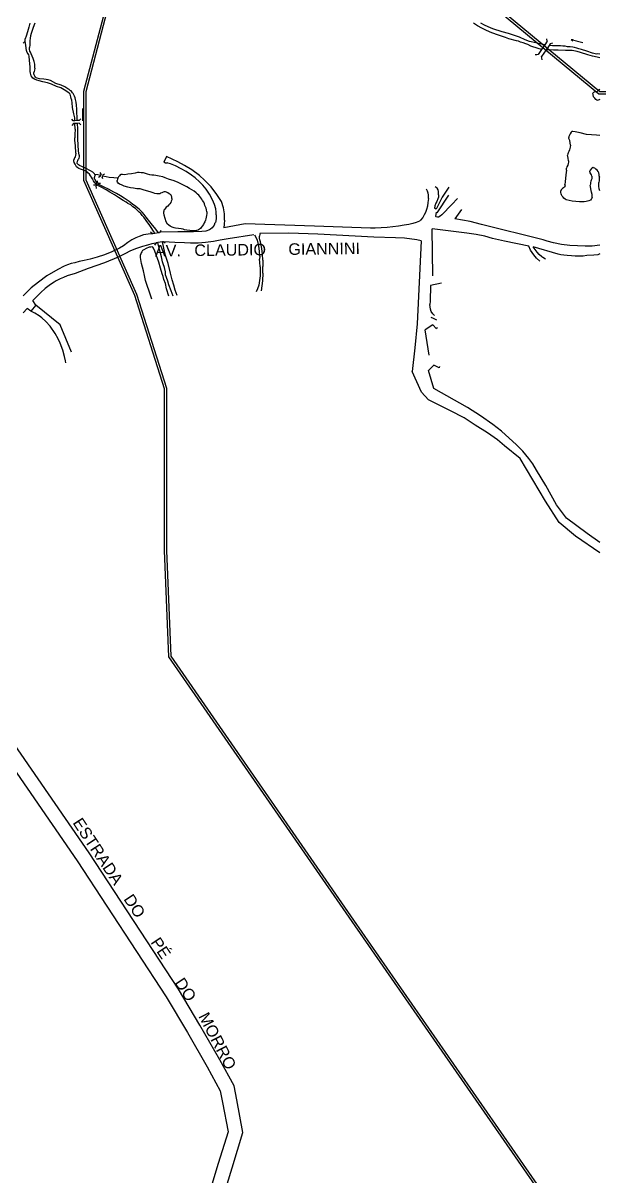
# Model space of a CAD drawing. Header units: millimetres. Extents: x 583 to 26013, y 350 to 21391.
# Drawn here: x 16591 to 17091, y 13884 to 14884 of the extents above; entities that cross this region are included whole.
import ezdxf
from ezdxf.enums import TextEntityAlignment as Align

# ---------------------------------------------------------------- set-up
doc = ezdxf.new("R2010")
doc.units = ezdxf.units.MM
for name, color, linetype in [('105-QUADRAS_ESTRADAS', 80, 'Continuous'), ('110-CERCA_DE_ARAME', 10, 'Continuous'), ('115-PONTES_E_VIADUTO', 210, 'Continuous'), ('145-', 130, 'Continuous'), ('RIOS', 140, 'Continuous')]:
    doc.layers.add(name, color=color, linetype=linetype)
doc.styles.add('EU', font='arial.ttf', dxfattribs={"height": 10})

msp = doc.modelspace()

# ---------------------------------------------------------------- linework, layer by layer
at = {"color": 0, "linetype": 'Continuous'}
msp.add_lwpolyline([(16760.42987, 13853.10307), (16772.28131, 13891.82075), (16781.67178, 13922.40212), (16776.30682, 13950.74535), (16774.01379, 13962.8595), (16761.76866, 13985.35115), (16744.41787, 14015.52483), (16725.75806, 14046.74002), (16648.44219, 14164.79517), (16583.80369, 14258.84403), (16551.71551, 14320.90241), (16543.41439, 14309.4775), (16573.04869, 14252.38838), (16638.04501, 14157.81889), (16715.14357, 14040.09556), (16733.61717, 14009.19186), (16750.84243, 13979.23649), (16762.07784, 13958.59948), (16764.00526, 13948.41685), (16768.79422, 13923.11661), (16760.31285, 13895.49585), (16748.56959, 13857.13159)], dxfattribs=at)
at = {"layer": '105-QUADRAS_ESTRADAS', "color": 0, "linetype": 'Continuous'}
for p, q in [((16715.41551, 14768.20241), (16713.21551, 14763.30241)), ((16714.51551, 14762.40241), (16713.21551, 14763.30241)), ((16714.71551, 14762.50241), (16714.51551, 14762.40241)), ((16715.11551, 14762.60241), (16714.71551, 14762.50241)), ((16715.71551, 14762.60241), (16715.11551, 14762.60241)), ((16725.21551, 14763.80241), (16715.41551, 14768.20241)), ((16716.61551, 14762.70241), (16715.71551, 14762.60241)), ((16716.71551, 14762.60241), (16716.61551, 14762.70241)), ((16718.91551, 14762.00241), (16716.71551, 14762.60241)), ((16723.31551, 14760.10241), (16718.91551, 14762.00241)), ((16728.21551, 14757.60241), (16723.31551, 14760.10241)), ((16731.11551, 14760.40241), (16725.21551, 14763.80241)), ((16737.41551, 14756.70241), (16731.11551, 14760.40241)), ((16732.51551, 14755.40241), (16728.21551, 14757.60241)), ((16737.21551, 14752.10241), (16732.51551, 14755.40241)), ((16740.41551, 14749.80241), (16737.21551, 14752.10241)), ((16744.21551, 14751.80241), (16737.41551, 14756.70241)), ((16748.51551, 14747.80241), (16744.21551, 14751.80241)), ((16744.11551, 14746.40241), (16740.41551, 14749.80241)), ((16747.01551, 14743.50241), (16744.11551, 14746.40241)), ((16749.91551, 14740.00241), (16747.01551, 14743.50241)), ((16754.31551, 14741.90241), (16748.51551, 14747.80241)), ((16752.81551, 14735.60241), (16749.91551, 14740.00241)), ((16759.21551, 14735.40241), (16754.31551, 14741.90241)), ((16950.01551, 14740.80241), (16948.31551, 14742.10241)), ((16950.81551, 14739.30241), (16950.01551, 14740.80241)), ((16960.11551, 14741.80241), (16954.51551, 14733.00241)), ((16755.41551, 14730.70241), (16752.81551, 14735.60241)), ((16757.21551, 14726.60241), (16755.41551, 14730.70241)), ((16763.11551, 14729.30241), (16759.21551, 14735.40241)), ((16950.71551, 14731.60241), (16949.81551, 14729.40241)), ((16951.21551, 14733.20241), (16950.71551, 14731.60241)), ((16951.21551, 14738.10241), (16950.81551, 14739.30241)), ((16951.21551, 14736.60241), (16951.21551, 14738.10241)), ((16951.31551, 14735.10241), (16951.21551, 14736.60241)), ((16951.31551, 14735.10241), (16951.21551, 14733.20241)), ((16954.51551, 14733.00241), (16952.31551, 14729.10241)), ((16967.61551, 14732.00241), (16962.71551, 14726.60241)), ((16758.11551, 14723.10241), (16757.21551, 14726.60241)), ((16758.61551, 14720.20241), (16758.11551, 14723.10241)), ((16758.61551, 14717.90241), (16758.61551, 14720.20241)), ((16764.91551, 14723.90241), (16763.11551, 14729.30241)), ((16765.61551, 14718.50241), (16764.91551, 14723.90241)), ((16948.11551, 14725.50241), (16947.81551, 14723.40241)), ((16949.11551, 14722.80241), (16947.81551, 14723.40241)), ((16948.91551, 14727.80241), (16948.11551, 14725.50241)), ((16949.31551, 14720.00241), (16948.81551, 14718.00241)), ((16949.81551, 14729.40241), (16948.91551, 14727.80241)), ((16952.31551, 14729.10241), (16949.11551, 14722.80241)), ((16962.71551, 14726.60241), (16954.11551, 14717.70241)), ((16757.31551, 14710.80241), (16756.71551, 14708.80241)), ((16758.51551, 14714.30241), (16758.01551, 14711.10241)), ((16758.61551, 14717.90241), (16758.51551, 14714.30241)), ((16765.81551, 14713.00241), (16765.41551, 14709.70241)), ((16765.81551, 14713.00241), (16765.61551, 14718.50241)), ((16948.81551, 14718.00241), (16948.71551, 14716.60241)), ((16949.31551, 14716.00241), (16948.71551, 14716.60241)), ((16950.31551, 14715.70241), (16949.31551, 14716.00241)), ((16951.21551, 14715.70241), (16950.31551, 14715.70241)), ((16952.61551, 14716.50241), (16951.21551, 14715.70241)), ((16954.11551, 14717.70241), (16952.61551, 14716.50241)), ((16695.41551, 14700.30241), (16691.91551, 14699.00241)), ((16699.71551, 14701.10241), (16695.41551, 14700.30241)), ((16703.71551, 14701.20241), (16699.71551, 14701.10241)), ((16725.41551, 14703.10241), (16710.01551, 14702.80241)), ((16738.81551, 14703.10241), (16725.41551, 14703.10241)), ((16746.01551, 14703.20241), (16738.81551, 14703.10241)), ((16749.51551, 14703.70241), (16746.01551, 14703.20241)), ((16752.81551, 14704.70241), (16749.51551, 14703.70241)), ((16753.61551, 14705.20241), (16752.81551, 14704.70241)), ((16755.01551, 14706.40241), (16753.61551, 14705.20241)), ((16756.71551, 14708.80241), (16755.01551, 14706.40241)), ((16765.41551, 14709.70241), (16765.21551, 14706.50241)), ((16794.21551, 14695.70241), (16792.11551, 14700.20241)), ((16796.31551, 14700.90241), (16796.01551, 14699.30241)), ((16796.41551, 14701.60241), (16796.31551, 14700.90241)), ((16796.81551, 14701.70241), (16796.41551, 14701.60241)), ((16678.21551, 14691.00241), (16674.71551, 14689.00241)), ((16682.01551, 14693.70241), (16678.21551, 14691.00241)), ((16685.31551, 14696.00241), (16682.01551, 14693.70241)), ((16688.81551, 14697.90241), (16685.31551, 14696.00241)), ((16691.91551, 14699.00241), (16688.81551, 14697.90241)), ((16795.41551, 14691.00241), (16794.21551, 14695.70241)), ((16796.21551, 14686.10241), (16795.41551, 14691.00241)), ((16796.01551, 14697.60241), (16796.01551, 14699.30241)), ((16796.31551, 14696.00241), (16796.01551, 14697.60241)), ((16796.91551, 14694.50241), (16796.31551, 14696.00241)), ((16798.21551, 14688.50241), (16796.91551, 14694.50241)), ((17031.11551, 14687.20241), (17029.61551, 14690.50241)), ((17036.81551, 14685.50241), (17033.31551, 14690.10241)), ((16655.31551, 14681.10241), (16649.21551, 14679.40241)), ((16661.81551, 14683.20241), (16655.31551, 14681.10241)), ((16668.11551, 14685.70241), (16661.81551, 14683.20241)), ((16674.71551, 14689.00241), (16668.11551, 14685.70241)), ((16796.41551, 14682.00241), (16796.21551, 14686.10241)), ((16796.41551, 14682.00241), (16796.21551, 14679.40241)), ((16798.81551, 14683.60241), (16798.21551, 14688.50241)), ((16799.11551, 14678.50241), (16798.81551, 14683.60241)), ((17033.81551, 14683.10241), (17031.11551, 14687.20241)), ((17036.31551, 14680.10241), (17033.81551, 14683.10241)), ((17039.11551, 14677.50241), (17036.31551, 14680.10241)), ((17038.41551, 14683.30241), (17036.81551, 14685.50241)), ((17040.81551, 14681.30241), (17038.41551, 14683.30241)), ((17041.61551, 14680.70241), (17040.81551, 14681.30241)), ((17044.01551, 14679.40241), (17041.61551, 14680.70241)), ((16621.21551, 14670.50241), (16611.81551, 14664.90241)), ((16626.91551, 14673.30241), (16621.21551, 14670.50241)), ((16629.61551, 14674.30241), (16626.91551, 14673.30241)), ((16632.71551, 14675.50241), (16629.61551, 14674.30241)), ((16636.01551, 14676.20241), (16632.71551, 14675.50241)), ((16639.71551, 14677.20241), (16636.01551, 14676.20241)), ((16644.21551, 14678.20241), (16639.71551, 14677.20241)), ((16649.21551, 14679.40241), (16644.21551, 14678.20241)), ((16796.41551, 14676.60241), (16796.21551, 14679.40241)), ((16796.81551, 14672.60241), (16796.41551, 14676.60241)), ((16796.81551, 14672.60241), (16796.81551, 14668.80241)), ((16799.11551, 14678.50241), (16799.01551, 14673.00241)), ((16799.11551, 14667.10241), (16799.01551, 14673.00241)), ((16611.81551, 14664.90241), (16604.41551, 14659.40241)), ((16796.11551, 14660.80241), (16795.51551, 14656.80241)), ((16796.61551, 14664.80241), (16796.11551, 14660.80241)), ((16796.81551, 14668.80241), (16796.61551, 14664.80241)), ((16798.61551, 14660.70241), (16797.41551, 14651.80241)), ((16799.11551, 14667.10241), (16798.61551, 14660.70241)), ((16593.61551, 14650.00241), (16591.21551, 14647.60241)), ((16598.31551, 14654.60241), (16593.61551, 14650.00241)), ((16604.41551, 14659.40241), (16598.31551, 14654.60241)), ((16794.21551, 14653.50241), (16793.21551, 14650.90241)), ((16795.51551, 14656.80241), (16794.21551, 14653.50241)), ((16953.91551, 14658.60241), (16944.31551, 14656.40241)), ((16591.21551, 14647.60241), (16591.21551, 14647.60241)), ((16601.41551, 14632.60241), (16597.91551, 14634.20241)), ((16605.01551, 14630.30241), (16601.41551, 14632.60241)), ((16607.31551, 14628.50241), (16605.01551, 14630.30241)), ((16610.91551, 14625.20241), (16607.31551, 14628.50241)), ((16614.51551, 14621.30241), (16610.91551, 14625.20241)), ((16619.11551, 14614.80241), (16614.51551, 14621.30241)), ((16946.31551, 14622.40241), (16939.71551, 14618.10241)), ((16946.81551, 14627.90241), (16945.01551, 14628.90241)), ((16949.41551, 14618.90241), (16946.31551, 14622.40241)), ((16948.71551, 14627.10241), (16946.81551, 14627.90241)), ((16949.81551, 14626.60241), (16948.71551, 14627.10241)), ((16950.01551, 14620.00241), (16949.41551, 14618.90241)), ((16621.51551, 14610.30241), (16619.11551, 14614.80241)), ((16623.41551, 14606.40241), (16621.51551, 14610.30241)), ((16625.71551, 14600.40241), (16623.41551, 14606.40241)), ((16627.01551, 14594.90241), (16625.71551, 14600.40241)), ((16627.91551, 14591.10241), (16627.01551, 14594.90241)), ((16628.11551, 14589.60241), (16627.91551, 14591.10241)), ((16952.11551, 14586.40241), (16951.91551, 14585.20241))]:
    msp.add_line(p, q, dxfattribs=at)
at = {"layer": '110-CERCA_DE_ARAME', "color": 0, "linetype": 'Continuous'}
for p, q in [((16941.71551, 14738.20241), (16940.71551, 14740.00241)), ((16942.31551, 14736.40241), (16941.71551, 14738.20241)), ((16942.61551, 14731.90241), (16942.11551, 14728.40241)), ((16942.51551, 14735.00241), (16942.31551, 14736.40241)), ((16942.61551, 14731.90241), (16942.51551, 14735.00241)), ((16959.91551, 14734.70241), (16949.81551, 14719.50241)), ((16940.91551, 14722.40241), (16939.91551, 14719.70241)), ((16941.71551, 14725.40241), (16940.91551, 14722.40241)), ((16942.11551, 14728.40241), (16941.71551, 14725.40241)), ((16971.31551, 14722.30241), (16965.41551, 14714.20241)), ((16783.71551, 14710.10241), (16765.21551, 14706.50241)), ((16843.71551, 14708.00241), (16783.71551, 14710.10241)), ((16928.91551, 14710.20241), (16925.41551, 14709.30241)), ((16931.91551, 14711.20241), (16928.91551, 14710.20241)), ((16934.91551, 14712.20241), (16931.91551, 14711.20241)), ((16935.71551, 14713.10241), (16934.91551, 14712.20241)), ((16937.61551, 14715.50241), (16935.71551, 14713.10241)), ((16938.91551, 14717.80241), (16937.61551, 14715.50241)), ((16939.91551, 14719.70241), (16938.91551, 14717.80241)), ((16978.61551, 14711.90241), (16965.41551, 14714.20241)), ((16988.61551, 14709.40241), (16978.61551, 14711.90241)), ((16791.21551, 14700.50241), (16769.01551, 14697.00241)), ((16821.51551, 14702.00241), (16796.41551, 14701.60241)), ((16846.61551, 14700.90241), (16821.51551, 14702.00241)), ((16892.31551, 14706.20241), (16843.71551, 14708.00241)), ((16895.11551, 14698.40241), (16846.61551, 14700.90241)), ((16896.41551, 14706.20241), (16892.31551, 14706.20241)), ((16906.71551, 14706.90241), (16896.41551, 14706.20241)), ((16916.51551, 14708.00241), (16906.71551, 14706.90241)), ((16921.51551, 14708.80241), (16916.51551, 14708.00241)), ((16925.41551, 14709.30241), (16921.51551, 14708.80241)), ((16946.31551, 14664.80241), (16945.71551, 14705.60241)), ((16964.21551, 14703.40241), (16945.71551, 14705.60241)), ((16975.91551, 14702.00241), (16964.21551, 14703.40241)), ((16983.91551, 14700.70241), (16975.91551, 14702.00241)), ((16991.31551, 14699.20241), (16983.91551, 14700.70241)), ((17042.01551, 14696.00241), (16988.61551, 14709.40241)), ((16694.81551, 14690.30241), (16688.61551, 14688.20241)), ((16698.91551, 14691.60241), (16694.81551, 14690.30241)), ((16702.71551, 14692.70241), (16698.91551, 14691.60241)), ((16706.11551, 14693.30241), (16702.71551, 14692.70241)), ((16722.61551, 14693.70241), (16712.91551, 14694.50241)), ((16731.21551, 14693.40241), (16722.61551, 14693.70241)), ((16736.41551, 14693.30241), (16731.21551, 14693.40241)), ((16742.81551, 14693.30241), (16736.41551, 14693.30241)), ((16749.21551, 14693.80241), (16742.81551, 14693.30241)), ((16756.21551, 14694.60241), (16749.21551, 14693.80241)), ((16762.11551, 14695.70241), (16756.21551, 14694.60241)), ((16769.01551, 14697.00241), (16762.11551, 14695.70241)), ((16913.91551, 14697.80241), (16895.11551, 14698.40241)), ((16921.71551, 14697.40241), (16913.91551, 14697.80241)), ((16932.51551, 14696.10241), (16921.71551, 14697.40241)), ((16936.21551, 14695.30241), (16932.51551, 14696.10241)), ((16936.21551, 14695.30241), (16932.61551, 14623.40241)), ((16998.11551, 14697.20241), (16991.31551, 14699.20241)), ((17008.31551, 14695.00241), (16998.11551, 14697.20241)), ((17029.61551, 14690.50241), (17008.31551, 14695.00241)), ((17055.01551, 14683.80241), (17033.31551, 14690.10241)), ((17045.31551, 14695.00241), (17042.01551, 14696.00241)), ((17050.81551, 14693.60241), (17045.31551, 14695.00241)), ((17057.81551, 14692.00241), (17050.81551, 14693.60241)), ((17065.11551, 14691.30241), (17057.81551, 14692.00241)), ((17071.61551, 14690.80241), (17065.11551, 14691.30241)), ((17078.31551, 14690.70241), (17071.61551, 14690.80241)), ((17084.41551, 14690.70241), (17078.31551, 14690.70241)), ((17091.11551, 14691.60241), (17084.41551, 14690.70241)), ((16673.61551, 14681.20241), (16661.61551, 14676.30241)), ((16679.91551, 14684.20241), (16673.61551, 14681.20241)), ((16683.71551, 14686.20241), (16679.91551, 14684.20241)), ((16688.61551, 14688.20241), (16683.71551, 14686.20241)), ((17057.41551, 14683.20241), (17055.01551, 14683.80241)), ((17060.01551, 14682.70241), (17057.41551, 14683.20241)), ((17062.71551, 14682.40241), (17060.01551, 14682.70241)), ((17066.61551, 14682.10241), (17062.71551, 14682.40241)), ((17069.81551, 14682.00241), (17066.61551, 14682.10241)), ((17073.11551, 14681.90241), (17069.81551, 14682.00241)), ((17076.51551, 14682.00241), (17073.11551, 14681.90241)), ((17079.91551, 14682.40241), (17076.51551, 14682.00241)), ((17086.01551, 14682.80241), (17079.91551, 14682.40241)), ((17089.31551, 14683.20241), (17086.01551, 14682.80241)), ((17091.01551, 14683.90241), (17089.31551, 14683.20241)), ((17091.11551, 14683.80241), (17091.01551, 14683.90241)), ((16647.61551, 14671.20241), (16636.21551, 14667.00241)), ((16661.61551, 14676.30241), (16647.61551, 14671.20241)), ((16619.91551, 14660.60241), (16618.21551, 14659.50241)), ((16623.31551, 14662.40241), (16619.91551, 14660.60241)), ((16626.21551, 14663.50241), (16623.31551, 14662.40241)), ((16629.51551, 14664.80241), (16626.21551, 14663.50241)), ((16636.21551, 14667.00241), (16629.51551, 14664.80241)), ((16606.41551, 14650.50241), (16599.61551, 14643.60241)), ((16610.21551, 14653.90241), (16606.41551, 14650.50241)), ((16614.81551, 14657.30241), (16610.21551, 14653.90241)), ((16618.21551, 14659.50241), (16614.81551, 14657.30241)), ((16944.31551, 14656.40241), (16944.11551, 14642.80241)), ((16602.21551, 14639.60241), (16599.61551, 14643.60241)), ((16944.11551, 14642.80241), (16943.81551, 14640.10241)), ((16943.91551, 14638.10241), (16943.81551, 14640.10241)), ((16594.61551, 14636.70241), (16591.21551, 14632.90241)), ((16591.21551, 14632.90241), (16591.21551, 14632.90241)), ((16597.91551, 14634.20241), (16594.61551, 14636.70241)), ((16602.21551, 14639.60241), (16597.91551, 14634.20241)), ((16623.31551, 14622.40241), (16602.21551, 14639.60241)), ((16944.31551, 14636.00241), (16943.91551, 14638.10241)), ((16944.81551, 14634.10241), (16944.31551, 14636.00241)), ((16946.21551, 14632.00241), (16944.81551, 14634.10241)), ((16947.71551, 14630.40241), (16946.21551, 14632.00241)), ((16633.01551, 14598.70241), (16623.31551, 14622.40241)), ((16932.61551, 14623.40241), (16930.61551, 14602.40241)), ((16943.21551, 14596.00241), (16939.71551, 14618.10241)), ((16930.61551, 14602.40241), (16928.41551, 14582.00241)), ((16936.41551, 14564.00241), (16928.41551, 14582.00241)), ((16947.21551, 14587.40241), (16942.51551, 14582.90241)), ((16947.31551, 14567.30241), (16942.51551, 14582.90241)), ((16951.91551, 14585.20241), (16947.21551, 14587.40241)), ((16942.71551, 14557.40241), (16936.41551, 14564.00241)), ((16976.41551, 14550.70241), (16947.31551, 14567.30241)), ((16961.61551, 14548.00241), (16942.71551, 14557.40241)), ((16987.61551, 14543.60241), (16976.41551, 14550.70241)), ((16973.51551, 14541.70241), (16961.61551, 14548.00241)), ((16983.11551, 14535.60241), (16973.51551, 14541.70241)), ((16998.31551, 14536.10241), (16987.61551, 14543.60241)), ((16993.61551, 14528.80241), (16983.11551, 14535.60241)), ((17005.81551, 14530.30241), (16998.31551, 14536.10241)), ((17018.81551, 14518.30241), (17005.81551, 14530.30241)), ((17002.31551, 14522.70241), (16993.61551, 14528.80241)), ((17008.41551, 14517.60241), (17002.31551, 14522.70241)), ((17021.91551, 14506.60241), (17008.41551, 14517.60241)), ((17024.41551, 14512.80241), (17018.81551, 14518.30241)), ((17029.41551, 14506.70241), (17024.41551, 14512.80241)), ((17044.01551, 14469.50241), (17021.91551, 14506.60241)), ((17032.91551, 14502.10241), (17029.41551, 14506.70241)), ((17036.21551, 14496.60241), (17032.91551, 14502.10241)), ((17044.21551, 14483.20241), (17036.21551, 14496.60241)), ((17053.51551, 14466.30241), (17044.21551, 14483.20241)), ((17055.71551, 14451.10241), (17044.01551, 14469.50241)), ((17062.21551, 14454.80241), (17053.51551, 14466.30241)), ((17069.91551, 14439.20241), (17055.71551, 14451.10241)), ((17080.11551, 14441.50241), (17062.21551, 14454.80241)), ((17091.11551, 14433.70241), (17080.11551, 14441.50241)), ((17091.11551, 14424.70241), (17069.91551, 14439.20241))]:
    msp.add_line(p, q, dxfattribs=at)
at = {"layer": '115-PONTES_E_VIADUTO', "color": 0, "linetype": 'Continuous'}
for p, q in [((17045.51551, 14868.20241), (17045.01551, 14870.40241)), ((17040.61551, 14861.10241), (17037.61551, 14856.70241)), ((17044.61551, 14860.90241), (17040.51551, 14854.90241)), ((17043.41551, 14865.20241), (17040.61551, 14861.10241)), ((17045.51551, 14868.20241), (17043.41551, 14865.20241)), ((17047.11551, 14864.50241), (17044.61551, 14860.90241)), ((17048.11551, 14866.10241), (17047.11551, 14864.50241)), ((17050.01551, 14866.50241), (17048.11551, 14866.10241)), ((17036.51551, 14856.50241), (17035.11551, 14856.30241)), ((17037.61551, 14856.70241), (17036.51551, 14856.50241)), ((17040.71551, 14853.90241), (17040.51551, 14854.90241)), ((17041.01551, 14852.20241), (17040.71551, 14853.90241)), ((16634.71551, 14799.20241), (16633.31551, 14800.70241)), ((16641.31551, 14800.90241), (16639.91551, 14799.40241)), ((16634.81551, 14796.90241), (16633.31551, 14795.20241)), ((16636.11551, 14799.30241), (16634.71551, 14799.20241)), ((16636.01551, 14797.00241), (16634.81551, 14796.90241)), ((16638.31551, 14797.00241), (16636.01551, 14797.00241)), ((16638.01551, 14799.40241), (16636.11551, 14799.30241)), ((16639.91551, 14799.40241), (16638.01551, 14799.40241)), ((16639.91551, 14797.20241), (16638.31551, 14797.00241)), ((16641.11551, 14795.80241), (16639.91551, 14797.20241)), ((16657.91551, 14750.90241), (16656.51551, 14750.20241)), ((16658.81551, 14753.10241), (16657.91551, 14754.50241)), ((16658.31551, 14751.90241), (16657.91551, 14750.90241)), ((16658.81551, 14753.10241), (16658.31551, 14751.90241)), ((16660.11551, 14751.30241), (16659.71551, 14750.50241)), ((16660.31551, 14748.90241), (16659.71551, 14750.50241)), ((16660.41551, 14752.50241), (16660.11551, 14751.30241)), ((16661.81551, 14753.00241), (16660.41551, 14752.50241)), ((16653.81551, 14743.50241), (16652.31551, 14743.50241)), ((16654.61551, 14744.40241), (16653.81551, 14743.50241)), ((16655.51551, 14745.30241), (16654.61551, 14744.40241)), ((16655.31551, 14743.40241), (16654.61551, 14742.80241)), ((16654.71551, 14740.60241), (16654.61551, 14742.80241)), ((16656.21551, 14744.40241), (16655.31551, 14743.40241)), ((16655.91551, 14745.60241), (16655.51551, 14745.30241)), ((16655.91551, 14745.60241), (16655.81551, 14747.30241)), ((16656.71551, 14744.80241), (16656.21551, 14744.40241)), ((16658.21551, 14744.90241), (16656.71551, 14744.80241)), ((16703.41551, 14701.30241), (16701.71551, 14702.60241)), ((16705.41551, 14701.70241), (16703.41551, 14701.30241)), ((16708.51551, 14702.20241), (16705.41551, 14701.70241)), ((16709.41551, 14702.30241), (16708.51551, 14702.20241)), ((16710.71551, 14704.20241), (16709.41551, 14702.30241)), ((16706.41551, 14693.50241), (16705.21551, 14691.40241)), ((16707.91551, 14693.70241), (16706.41551, 14693.50241)), ((16712.01551, 14694.40241), (16707.91551, 14693.70241)), ((16712.61551, 14694.50241), (16712.01551, 14694.40241)), ((16714.31551, 14693.10241), (16712.61551, 14694.50241))]:
    msp.add_line(p, q, dxfattribs=at)
at = {"layer": '145-', "color": 0, "linetype": 'Continuous'}
for p, q in [((16596.11551, 14880.30241), (16595.01551, 14876.30241)), ((16597.11551, 14883.90241), (16596.11551, 14880.30241)), ((16599.91551, 14880.20241), (16599.11551, 14877.50241)), ((16601.31551, 14883.90241), (16599.91551, 14880.20241)), ((16984.91551, 14881.70241), (16981.71551, 14883.90241)), ((16988.91551, 14879.50241), (16984.91551, 14881.70241)), ((16991.01551, 14882.10241), (16987.91551, 14883.90241)), ((16994.31551, 14880.70241), (16991.01551, 14882.10241)), ((16998.31551, 14878.90241), (16994.31551, 14880.70241)), ((16593.71551, 14872.60241), (16593.01551, 14870.20241)), ((16593.01551, 14868.30241), (16593.01551, 14870.20241)), ((16595.01551, 14876.30241), (16593.71551, 14872.60241)), ((16597.31551, 14871.00241), (16597.01551, 14868.60241)), ((16597.61551, 14872.90241), (16597.31551, 14871.00241)), ((16598.11551, 14874.80241), (16597.61551, 14872.90241)), ((16599.11551, 14877.50241), (16598.11551, 14874.80241)), ((16992.71551, 14877.60241), (16988.91551, 14879.50241)), ((16997.61551, 14875.60241), (16992.71551, 14877.60241)), ((17003.21551, 14873.60241), (16997.61551, 14875.60241)), ((17006.31551, 14876.40241), (16998.31551, 14878.90241)), ((17009.21551, 14871.50241), (17003.21551, 14873.60241)), ((17011.91551, 14874.90241), (17006.31551, 14876.40241)), ((17012.11551, 14870.20241), (17009.21551, 14871.50241)), ((17015.31551, 14873.80241), (17011.91551, 14874.90241)), ((17018.91551, 14868.50241), (17012.11551, 14870.20241)), ((17018.01551, 14872.90241), (17015.31551, 14873.80241)), ((17021.41551, 14871.60241), (17018.01551, 14872.90241)), ((17026.31551, 14869.50241), (17021.41551, 14871.60241)), ((16593.01551, 14868.30241), (16591.21551, 14866.40241)), ((16593.41551, 14864.50241), (16593.01551, 14868.30241)), ((16594.21551, 14860.30241), (16593.41551, 14864.50241)), ((16594.71551, 14858.50241), (16594.21551, 14860.30241)), ((16596.91551, 14865.00241), (16596.81551, 14862.70241)), ((16596.81551, 14861.30241), (16596.81551, 14862.70241)), ((16597.11551, 14859.70241), (16596.81551, 14861.30241)), ((16597.01551, 14868.60241), (16596.91551, 14865.00241)), ((17020.61551, 14868.20241), (17018.91551, 14868.50241)), ((17022.41551, 14867.50241), (17020.61551, 14868.20241)), ((17024.61551, 14866.80241), (17022.41551, 14867.50241)), ((17027.01551, 14866.00241), (17024.61551, 14866.80241)), ((17030.11551, 14868.00241), (17026.31551, 14869.50241)), ((17028.61551, 14865.40241), (17027.01551, 14866.00241)), ((17031.41551, 14864.00241), (17028.61551, 14865.40241)), ((17035.61551, 14866.80241), (17030.11551, 14868.00241)), ((17037.61551, 14861.90241), (17031.41551, 14864.00241)), ((17040.61551, 14865.70241), (17035.61551, 14866.80241)), ((17040.61551, 14861.10241), (17037.61551, 14861.90241)), ((17043.41551, 14865.20241), (17040.61551, 14865.70241)), ((17050.91551, 14860.50241), (17044.61551, 14860.90241)), ((17049.91551, 14864.10241), (17047.11551, 14864.50241)), ((17052.61551, 14864.20241), (17049.91551, 14864.10241)), ((17054.91551, 14860.40241), (17050.91551, 14860.50241)), ((17055.11551, 14864.20241), (17052.61551, 14864.20241)), ((17061.21551, 14860.20241), (17054.91551, 14860.40241)), ((17057.11551, 14864.10241), (17055.11551, 14864.20241)), ((17058.91551, 14864.00241), (17057.11551, 14864.10241)), ((17060.91551, 14864.00241), (17058.91551, 14864.00241)), ((17063.11551, 14863.40241), (17060.91551, 14864.00241)), ((17065.31551, 14860.20241), (17061.21551, 14860.20241)), ((17065.41551, 14863.40241), (17063.11551, 14863.40241)), ((17067.01551, 14860.10241), (17065.31551, 14860.20241)), ((17067.81551, 14863.10241), (17065.41551, 14863.40241)), ((17068.11551, 14869.50241), (17066.31551, 14869.40241)), ((17076.41551, 14866.70241), (17066.31551, 14869.40241)), ((17067.81551, 14868.30241), (17066.31551, 14869.40241)), ((17071.31551, 14859.20241), (17067.01551, 14860.10241)), ((17069.11551, 14862.70241), (17067.81551, 14863.10241)), ((17071.11551, 14862.30241), (17069.11551, 14862.70241)), ((17072.91551, 14861.70241), (17071.11551, 14862.30241)), ((17075.31551, 14861.00241), (17072.91551, 14861.70241)), ((17079.71551, 14859.50241), (17075.31551, 14861.00241)), ((16595.51551, 14857.40241), (16594.71551, 14858.50241)), ((16596.11551, 14856.50241), (16595.51551, 14857.40241)), ((16596.51551, 14855.30241), (16596.11551, 14856.50241)), ((16596.81551, 14851.40241), (16596.51551, 14855.30241)), ((16597.21551, 14846.00241), (16596.81551, 14851.40241)), ((16597.61551, 14858.60241), (16597.11551, 14859.70241)), ((16598.21551, 14857.20241), (16597.61551, 14858.60241)), ((16599.11551, 14855.40241), (16598.21551, 14857.20241)), ((16599.91551, 14853.20241), (16599.11551, 14855.40241)), ((16600.81551, 14850.70241), (16599.91551, 14853.20241)), ((16601.21551, 14848.40241), (16600.81551, 14850.70241)), ((17074.21551, 14858.50241), (17071.31551, 14859.20241)), ((17080.81551, 14856.50241), (17074.21551, 14858.50241)), ((17084.81551, 14858.00241), (17079.71551, 14859.50241)), ((17084.61551, 14855.40241), (17080.81551, 14856.50241)), ((17088.71551, 14854.30241), (17084.61551, 14855.40241)), ((17088.21551, 14857.10241), (17084.81551, 14858.00241)), ((17089.31551, 14857.20241), (17088.21551, 14857.10241)), ((17091.11551, 14853.90241), (17088.71551, 14854.30241)), ((17091.11551, 14856.90241), (17089.31551, 14857.20241)), ((16597.41551, 14842.00241), (16597.21551, 14846.00241)), ((16597.71551, 14840.40241), (16597.41551, 14842.00241)), ((16597.81551, 14839.30241), (16597.71551, 14840.40241)), ((16600.71551, 14842.00241), (16600.51551, 14841.10241)), ((16600.61551, 14839.90241), (16600.51551, 14841.10241)), ((16601.01551, 14843.20241), (16600.71551, 14842.00241)), ((16601.21551, 14844.80241), (16601.01551, 14843.20241)), ((16601.21551, 14844.80241), (16601.21551, 14848.40241)), ((16598.21551, 14838.30241), (16597.81551, 14839.30241)), ((16598.91551, 14837.00241), (16598.21551, 14838.30241)), ((16599.71551, 14836.20241), (16598.91551, 14837.00241)), ((16601.01551, 14835.40241), (16599.71551, 14836.20241)), ((16600.91551, 14839.00241), (16600.61551, 14839.90241)), ((16601.21551, 14838.00241), (16600.91551, 14839.00241)), ((16603.21551, 14834.40241), (16601.01551, 14835.40241)), ((16601.81551, 14837.10241), (16601.21551, 14838.00241)), ((16602.51551, 14836.50241), (16601.81551, 14837.10241)), ((16603.31551, 14836.20241), (16602.51551, 14836.50241)), ((16608.31551, 14832.90241), (16603.21551, 14834.40241)), ((16605.41551, 14835.70241), (16603.31551, 14836.20241)), ((16609.21551, 14835.30241), (16605.41551, 14835.70241)), ((16612.21551, 14832.30241), (16608.31551, 14832.90241)), ((16611.21551, 14835.00241), (16609.21551, 14835.30241)), ((16612.81551, 14834.70241), (16611.21551, 14835.00241)), ((16615.71551, 14830.90241), (16612.21551, 14832.30241)), ((16614.81551, 14834.10241), (16612.81551, 14834.70241)), ((16619.61551, 14831.60241), (16614.81551, 14834.10241)), ((16620.11551, 14829.10241), (16615.71551, 14830.90241)), ((16624.21551, 14830.00241), (16619.61551, 14831.60241)), ((16627.31551, 14828.60241), (16624.21551, 14830.00241)), ((16624.01551, 14827.80241), (16620.11551, 14829.10241)), ((16626.91551, 14826.10241), (16624.01551, 14827.80241)), ((16629.11551, 14824.60241), (16626.91551, 14826.10241)), ((16629.91551, 14827.10241), (16627.31551, 14828.60241)), ((16631.11551, 14823.30241), (16629.11551, 14824.60241)), ((16631.21551, 14826.30241), (16629.91551, 14827.10241)), ((16631.91551, 14822.20241), (16631.11551, 14823.30241)), ((16632.11551, 14825.60241), (16631.21551, 14826.30241)), ((16632.31551, 14821.10241), (16631.91551, 14822.20241)), ((16632.91551, 14825.10241), (16632.11551, 14825.60241)), ((16632.61551, 14819.90241), (16632.31551, 14821.10241)), ((16633.51551, 14824.30241), (16632.91551, 14825.10241)), ((16634.11551, 14823.50241), (16633.51551, 14824.30241)), ((16634.71551, 14822.80241), (16634.11551, 14823.50241)), ((16635.11551, 14821.90241), (16634.71551, 14822.80241)), ((16635.71551, 14820.70241), (16635.11551, 14821.90241)), ((16636.21551, 14819.20241), (16635.71551, 14820.70241)), ((17085.71551, 14823.80241), (17085.11551, 14823.20241)), ((17085.21551, 14822.00241), (17085.11551, 14823.20241)), ((17085.71551, 14820.10241), (17085.21551, 14822.00241)), ((17086.21551, 14824.20241), (17085.71551, 14823.80241)), ((17086.61551, 14818.80241), (17085.71551, 14820.10241)), ((17086.81551, 14824.40241), (17086.21551, 14824.20241)), ((17087.61551, 14824.30241), (17086.81551, 14824.40241)), ((17088.51551, 14824.50241), (17087.61551, 14824.30241)), ((17089.71551, 14825.40241), (17088.51551, 14824.50241)), ((17091.11551, 14826.50241), (17089.71551, 14825.40241)), ((16632.91551, 14818.60241), (16632.61551, 14819.90241)), ((16633.31551, 14817.00241), (16632.91551, 14818.60241)), ((16633.61551, 14814.80241), (16633.31551, 14817.00241)), ((16634.11551, 14810.80241), (16633.61551, 14814.80241)), ((16635.11551, 14805.40241), (16634.11551, 14810.80241)), ((16636.71551, 14817.70241), (16636.21551, 14819.20241)), ((16637.11551, 14815.50241), (16636.71551, 14817.70241)), ((16637.51551, 14812.90241), (16637.11551, 14815.50241)), ((16637.71551, 14809.30241), (16637.51551, 14812.90241)), ((17087.51551, 14817.60241), (17086.61551, 14818.80241)), ((17088.61551, 14817.00241), (17087.51551, 14817.60241)), ((17089.11551, 14816.80241), (17088.61551, 14817.00241)), ((17091.11551, 14817.80241), (17089.11551, 14816.80241)), ((16636.01551, 14801.80241), (16635.11551, 14805.40241)), ((16636.11551, 14799.30241), (16636.01551, 14801.80241)), ((16638.01551, 14799.40241), (16637.71551, 14809.30241)), ((16643.01551, 14809.80241), (16642.61551, 14808.30241)), ((16643.01551, 14799.30241), (16643.01551, 14809.80241)), ((16643.71551, 14808.40241), (16643.01551, 14809.80241)), ((16636.21551, 14792.00241), (16636.01551, 14797.00241)), ((16636.21551, 14792.00241), (16636.11551, 14787.30241)), ((16638.61551, 14792.40241), (16638.31551, 14797.00241)), ((16638.61551, 14783.60241), (16638.61551, 14792.40241)), ((17067.71551, 14790.00241), (17066.81551, 14789.90241)), ((17069.61551, 14789.60241), (17067.71551, 14790.00241)), ((16636.11551, 14787.30241), (16636.01551, 14784.60241)), ((16636.11551, 14782.30241), (16636.01551, 14784.60241)), ((16636.61551, 14777.90241), (16636.11551, 14782.30241)), ((16639.21551, 14772.90241), (16638.61551, 14783.60241)), ((17064.31551, 14785.70241), (17064.11551, 14784.70241)), ((17064.31551, 14783.80241), (17064.11551, 14784.70241)), ((17064.71551, 14786.70241), (17064.31551, 14785.70241)), ((17065.01551, 14782.20241), (17064.31551, 14783.80241)), ((17065.41551, 14788.00241), (17064.71551, 14786.70241)), ((17065.31551, 14780.20241), (17065.01551, 14782.20241)), ((17065.51551, 14778.20241), (17065.31551, 14780.20241)), ((17066.31551, 14789.40241), (17065.41551, 14788.00241)), ((17066.81551, 14789.90241), (17066.31551, 14789.40241)), ((17073.91551, 14788.70241), (17069.61551, 14789.60241)), ((17079.41551, 14787.50241), (17073.91551, 14788.70241)), ((17088.31551, 14786.70241), (17079.41551, 14787.50241)), ((17091.11551, 14786.60241), (17088.31551, 14786.70241)), ((16636.81551, 14771.20241), (16636.61551, 14777.90241)), ((16636.81551, 14771.20241), (16636.71551, 14769.30241)), ((16639.51551, 14771.40241), (16639.21551, 14772.90241)), ((16639.81551, 14769.50241), (16639.51551, 14771.40241)), ((17063.21551, 14770.50241), (17063.11551, 14769.40241)), ((17063.61551, 14771.50241), (17063.21551, 14770.50241)), ((17064.11551, 14772.70241), (17063.61551, 14771.50241)), ((17064.71551, 14774.10241), (17064.11551, 14772.70241)), ((17065.41551, 14776.40241), (17064.71551, 14774.10241)), ((17065.51551, 14778.20241), (17065.41551, 14776.40241)), ((16635.41551, 14766.30241), (16635.21551, 14765.40241)), ((16635.21551, 14764.60241), (16635.21551, 14765.40241)), ((16635.41551, 14763.20241), (16635.21551, 14764.60241)), ((16635.81551, 14767.20241), (16635.41551, 14766.30241)), ((16636.21551, 14761.60241), (16635.41551, 14763.20241)), ((16636.41551, 14768.00241), (16635.81551, 14767.20241)), ((16636.81551, 14760.40241), (16636.21551, 14761.60241)), ((16636.71551, 14769.30241), (16636.41551, 14768.00241)), ((16637.61551, 14759.40241), (16636.81551, 14760.40241)), ((16637.91551, 14763.60241), (16637.81551, 14763.10241)), ((16637.91551, 14762.70241), (16637.81551, 14763.10241)), ((16638.01551, 14764.10241), (16637.91551, 14763.60241)), ((16638.11551, 14762.20241), (16637.91551, 14762.70241)), ((16638.21551, 14764.70241), (16638.01551, 14764.10241)), ((16638.51551, 14761.80241), (16638.11551, 14762.20241)), ((16638.61551, 14765.30241), (16638.21551, 14764.70241)), ((16639.11551, 14761.20241), (16638.51551, 14761.80241)), ((16639.21551, 14766.10241), (16638.61551, 14765.30241)), ((16640.21551, 14760.40241), (16639.11551, 14761.20241)), ((16639.51551, 14767.00241), (16639.21551, 14766.10241)), ((16639.71551, 14768.10241), (16639.51551, 14767.00241)), ((16639.81551, 14769.50241), (16639.71551, 14768.10241)), ((16645.41551, 14758.20241), (16640.21551, 14760.40241)), ((17063.21551, 14760.90241), (17062.61551, 14759.40241)), ((17063.21551, 14768.40241), (17063.11551, 14769.40241)), ((17063.51551, 14767.00241), (17063.21551, 14768.40241)), ((17063.71551, 14762.30241), (17063.21551, 14760.90241)), ((17064.01551, 14764.70241), (17063.51551, 14767.00241)), ((17063.91551, 14763.50241), (17063.71551, 14762.30241)), ((17064.01551, 14764.70241), (17063.91551, 14763.50241)), ((16638.61551, 14758.60241), (16637.61551, 14759.40241)), ((16639.51551, 14757.80241), (16638.61551, 14758.60241)), ((16641.01551, 14757.30241), (16639.51551, 14757.80241)), ((16642.81551, 14756.70241), (16641.01551, 14757.30241)), ((16644.91551, 14755.80241), (16642.81551, 14756.70241)), ((16646.41551, 14755.20241), (16644.91551, 14755.80241)), ((16649.61551, 14755.90241), (16645.41551, 14758.20241)), ((16647.41551, 14754.20241), (16646.41551, 14755.20241)), ((16648.61551, 14753.00241), (16647.41551, 14754.20241)), ((16649.61551, 14751.60241), (16648.61551, 14753.00241)), ((16651.71551, 14754.80241), (16649.61551, 14755.90241)), ((16650.51551, 14750.30241), (16649.61551, 14751.60241)), ((16651.31551, 14749.00241), (16650.51551, 14750.30241)), ((16652.51551, 14754.00241), (16651.71551, 14754.80241)), ((16653.01551, 14753.40241), (16652.51551, 14754.00241)), ((16653.31551, 14752.80241), (16653.01551, 14753.40241)), ((16653.11551, 14751.10241), (16653.01551, 14750.50241)), ((16653.11551, 14749.80241), (16653.01551, 14750.50241)), ((16653.41551, 14751.70241), (16653.11551, 14751.10241)), ((16653.61551, 14752.10241), (16653.31551, 14752.80241)), ((16656.01551, 14752.50241), (16653.31551, 14752.80241)), ((16653.61551, 14752.10241), (16653.41551, 14751.70241)), ((16658.31551, 14751.90241), (16656.01551, 14752.50241)), ((16663.21551, 14750.70241), (16660.11551, 14751.30241)), ((16665.71551, 14750.20241), (16663.21551, 14750.70241)), ((16669.91551, 14749.70241), (16665.71551, 14750.20241)), ((16673.91551, 14750.70241), (16673.41551, 14749.50241)), ((16674.61551, 14751.70241), (16673.91551, 14750.70241)), ((16675.21551, 14752.30241), (16674.61551, 14751.70241)), ((16675.91551, 14752.60241), (16675.21551, 14752.30241)), ((16677.21551, 14752.60241), (16675.91551, 14752.60241)), ((16679.31551, 14752.50241), (16677.21551, 14752.60241)), ((16682.01551, 14752.90241), (16679.31551, 14752.50241)), ((16685.11551, 14753.30241), (16682.01551, 14752.90241)), ((16688.21551, 14754.00241), (16685.11551, 14753.30241)), ((16690.41551, 14754.40241), (16688.21551, 14754.00241)), ((16691.81551, 14754.40241), (16690.41551, 14754.40241)), ((16693.61551, 14754.30241), (16691.81551, 14754.40241)), ((16695.61551, 14754.10241), (16693.61551, 14754.30241)), ((16697.31551, 14753.60241), (16695.61551, 14754.10241)), ((16699.11551, 14753.00241), (16697.31551, 14753.60241)), ((16701.11551, 14752.50241), (16699.11551, 14753.00241)), ((16702.71551, 14752.20241), (16701.11551, 14752.50241)), ((16704.51551, 14752.20241), (16702.71551, 14752.20241)), ((16706.31551, 14751.90241), (16704.51551, 14752.20241)), ((16709.21551, 14751.40241), (16706.31551, 14751.90241)), ((16712.21551, 14750.60241), (16709.21551, 14751.40241)), ((16714.21551, 14749.80241), (16712.21551, 14750.60241)), ((17061.61551, 14752.30241), (17061.01551, 14746.40241)), ((17062.31551, 14756.60241), (17061.61551, 14752.30241)), ((17062.61551, 14759.40241), (17062.31551, 14758.20241)), ((17062.31551, 14756.60241), (17062.31551, 14758.20241)), ((17082.41551, 14755.90241), (17082.31551, 14755.50241)), ((17082.41551, 14754.90241), (17082.31551, 14755.50241)), ((17082.81551, 14756.50241), (17082.41551, 14755.90241)), ((17082.61551, 14754.20241), (17082.41551, 14754.90241)), ((17083.31551, 14753.40241), (17082.61551, 14754.20241)), ((17084.11551, 14758.20241), (17082.81551, 14756.50241)), ((17083.91551, 14752.40241), (17083.31551, 14753.40241)), ((17084.11551, 14751.20241), (17083.91551, 14752.40241)), ((17084.11551, 14750.10241), (17084.01551, 14749.00241)), ((17084.51551, 14758.60241), (17084.11551, 14758.20241)), ((17084.11551, 14751.20241), (17084.11551, 14750.10241)), ((17084.91551, 14758.70241), (17084.51551, 14758.60241)), ((17085.21551, 14758.70241), (17084.91551, 14758.70241)), ((17085.61551, 14758.60241), (17085.21551, 14758.70241)), ((17086.71551, 14758.20241), (17085.61551, 14758.60241)), ((17087.71551, 14757.40241), (17086.71551, 14758.20241)), ((17088.81551, 14756.50241), (17087.71551, 14757.40241)), ((17089.71551, 14755.30241), (17088.81551, 14756.50241)), ((17090.31551, 14754.20241), (17089.71551, 14755.30241)), ((17090.51551, 14752.70241), (17090.31551, 14754.20241)), ((17090.61551, 14751.60241), (17090.51551, 14752.70241)), ((17090.71551, 14750.70241), (17090.61551, 14751.60241)), ((17090.71551, 14750.70241), (17090.61551, 14749.90241)), ((16652.31551, 14747.20241), (16651.31551, 14749.00241)), ((16653.41551, 14745.60241), (16652.31551, 14747.20241)), ((16653.21551, 14749.10241), (16653.11551, 14749.80241)), ((16653.61551, 14748.30241), (16653.21551, 14749.10241)), ((16654.61551, 14744.40241), (16653.41551, 14745.60241)), ((16654.21551, 14746.90241), (16653.61551, 14748.30241)), ((16655.51551, 14745.30241), (16654.21551, 14746.90241)), ((16658.91551, 14741.60241), (16655.31551, 14743.40241)), ((16661.31551, 14741.60241), (16656.21551, 14744.40241)), ((16663.31551, 14739.30241), (16658.91551, 14741.60241)), ((16665.21551, 14739.90241), (16661.31551, 14741.60241)), ((16673.41551, 14749.50241), (16669.91551, 14749.70241)), ((16673.01551, 14748.60241), (16672.71551, 14747.50241)), ((16672.81551, 14746.80241), (16672.71551, 14747.50241)), ((16673.11551, 14746.10241), (16672.81551, 14746.80241)), ((16673.41551, 14749.50241), (16673.01551, 14748.60241)), ((16673.71551, 14745.30241), (16673.11551, 14746.10241)), ((16674.81551, 14744.40241), (16673.71551, 14745.30241)), ((16676.61551, 14743.70241), (16674.81551, 14744.40241)), ((16678.71551, 14742.60241), (16676.61551, 14743.70241)), ((16681.91551, 14741.80241), (16678.71551, 14742.60241)), ((16684.21551, 14741.30241), (16681.91551, 14741.80241)), ((16687.01551, 14740.90241), (16684.21551, 14741.30241)), ((16689.81551, 14740.40241), (16687.01551, 14740.90241)), ((16692.61551, 14740.20241), (16689.81551, 14740.40241)), ((16695.21551, 14739.30241), (16692.61551, 14740.20241)), ((16717.11551, 14748.60241), (16714.21551, 14749.80241)), ((16722.01551, 14747.10241), (16717.11551, 14748.60241)), ((16725.61551, 14745.70241), (16722.01551, 14747.10241)), ((16730.11551, 14743.60241), (16725.61551, 14745.70241)), ((16733.11551, 14742.10241), (16730.11551, 14743.60241)), ((16735.51551, 14740.70241), (16733.11551, 14742.10241)), ((16737.51551, 14739.50241), (16735.51551, 14740.70241)), ((17058.11551, 14740.00241), (17057.61551, 14739.30241)), ((17058.71551, 14740.70241), (17058.11551, 14740.00241)), ((17059.51551, 14741.20241), (17058.71551, 14740.70241)), ((17060.21551, 14741.60241), (17059.51551, 14741.20241)), ((17060.61551, 14742.10241), (17060.21551, 14741.60241)), ((17060.81551, 14742.50241), (17060.61551, 14742.10241)), ((17061.01551, 14746.40241), (17060.81551, 14744.10241)), ((17060.91551, 14743.10241), (17060.81551, 14744.10241)), ((17060.91551, 14743.10241), (17060.81551, 14742.50241)), ((17082.91551, 14744.50241), (17082.81551, 14743.60241)), ((17082.91551, 14742.40241), (17082.81551, 14743.60241)), ((17083.11551, 14745.70241), (17082.91551, 14744.50241)), ((17083.31551, 14740.40241), (17082.91551, 14742.40241)), ((17083.41551, 14746.90241), (17083.11551, 14745.70241)), ((17083.91551, 14737.40241), (17083.31551, 14740.40241)), ((17083.71551, 14747.90241), (17083.41551, 14746.90241)), ((17084.01551, 14749.00241), (17083.71551, 14747.90241)), ((17090.41551, 14747.40241), (17090.31551, 14745.90241)), ((17090.31551, 14742.50241), (17090.31551, 14745.90241)), ((17090.51551, 14740.20241), (17090.31551, 14742.50241)), ((17090.51551, 14748.70241), (17090.41551, 14747.40241)), ((17090.61551, 14749.90241), (17090.51551, 14748.70241)), ((17091.11551, 14738.60241), (17090.51551, 14740.20241)), ((16666.31551, 14737.50241), (16663.31551, 14739.30241)), ((16669.71551, 14737.40241), (16665.21551, 14739.90241)), ((16670.51551, 14735.10241), (16666.31551, 14737.50241)), ((16672.11551, 14736.30241), (16669.71551, 14737.40241)), ((16673.91551, 14732.70241), (16670.51551, 14735.10241)), ((16675.71551, 14734.30241), (16672.11551, 14736.30241)), ((16677.91551, 14730.10241), (16673.91551, 14732.70241)), ((16678.91551, 14732.30241), (16675.71551, 14734.30241)), ((16680.41551, 14728.80241), (16677.91551, 14730.10241)), ((16683.01551, 14729.30241), (16678.91551, 14732.30241)), ((16698.01551, 14738.50241), (16695.21551, 14739.30241)), ((16701.21551, 14737.70241), (16698.01551, 14738.50241)), ((16703.81551, 14736.70241), (16701.21551, 14737.70241)), ((16705.41551, 14736.30241), (16703.81551, 14736.70241)), ((16707.01551, 14736.00241), (16705.41551, 14736.30241)), ((16708.41551, 14735.90241), (16707.01551, 14736.00241)), ((16709.71551, 14736.10241), (16708.41551, 14735.90241)), ((16710.41551, 14736.50241), (16709.71551, 14736.10241)), ((16711.51551, 14736.90241), (16710.41551, 14736.50241)), ((16712.61551, 14737.50241), (16711.51551, 14736.90241)), ((16713.41551, 14737.70241), (16712.61551, 14737.50241)), ((16714.71551, 14737.60241), (16713.41551, 14737.70241)), ((16715.61551, 14737.30241), (16714.71551, 14737.60241)), ((16716.61551, 14736.70241), (16715.61551, 14737.30241)), ((16717.81551, 14736.00241), (16716.61551, 14736.70241)), ((16718.81551, 14735.50241), (16717.81551, 14736.00241)), ((16719.41551, 14734.70241), (16718.81551, 14735.50241)), ((16719.81551, 14734.00241), (16719.41551, 14734.70241)), ((16720.01551, 14730.70241), (16719.61551, 14729.50241)), ((16720.11551, 14733.30241), (16719.81551, 14734.00241)), ((16720.11551, 14731.80241), (16720.01551, 14730.70241)), ((16720.11551, 14731.80241), (16720.11551, 14733.30241)), ((16739.51551, 14738.20241), (16737.51551, 14739.50241)), ((16741.11551, 14736.80241), (16739.51551, 14738.20241)), ((16742.31551, 14735.80241), (16741.11551, 14736.80241)), ((16743.41551, 14734.70241), (16742.31551, 14735.80241)), ((16744.41551, 14733.60241), (16743.41551, 14734.70241)), ((16745.21551, 14732.50241), (16744.41551, 14733.60241)), ((16746.11551, 14731.20241), (16745.21551, 14732.50241)), ((16746.81551, 14730.10241), (16746.11551, 14731.20241)), ((16747.71551, 14728.70241), (16746.81551, 14730.10241)), ((17057.61551, 14739.30241), (17057.21551, 14738.60241)), ((17057.21551, 14737.90241), (17057.21551, 14738.60241)), ((17057.31551, 14737.10241), (17057.21551, 14737.90241)), ((17057.51551, 14736.10241), (17057.31551, 14737.10241)), ((17057.71551, 14735.20241), (17057.51551, 14736.10241)), ((17058.41551, 14734.00241), (17057.71551, 14735.20241)), ((17059.21551, 14733.00241), (17058.41551, 14734.00241)), ((17060.01551, 14732.10241), (17059.21551, 14733.00241)), ((17061.01551, 14731.40241), (17060.01551, 14732.10241)), ((17062.01551, 14730.90241), (17061.01551, 14731.40241)), ((17067.01551, 14729.50241), (17062.01551, 14730.90241)), ((17081.41551, 14730.00241), (17079.31551, 14729.30241)), ((17082.91551, 14730.60241), (17081.41551, 14730.00241)), ((17083.71551, 14731.20241), (17082.91551, 14730.60241)), ((17084.11551, 14731.90241), (17083.71551, 14731.20241)), ((17084.31551, 14735.30241), (17083.91551, 14737.40241)), ((17084.31551, 14732.70241), (17084.11551, 14731.90241)), ((17084.31551, 14732.70241), (17084.31551, 14735.30241)), ((16682.01551, 14727.70241), (16680.41551, 14728.80241)), ((16684.51551, 14726.30241), (16682.01551, 14727.70241)), ((16686.01551, 14727.10241), (16683.01551, 14729.30241)), ((16686.41551, 14724.80241), (16684.51551, 14726.30241)), ((16688.81551, 14725.10241), (16686.01551, 14727.10241)), ((16688.51551, 14723.20241), (16686.41551, 14724.80241)), ((16690.11551, 14721.70241), (16688.51551, 14723.20241)), ((16690.61551, 14723.60241), (16688.81551, 14725.10241)), ((16691.81551, 14720.10241), (16690.11551, 14721.70241)), ((16692.01551, 14722.40241), (16690.61551, 14723.60241)), ((16693.11551, 14718.80241), (16691.81551, 14720.10241)), ((16693.31551, 14721.20241), (16692.01551, 14722.40241)), ((16694.71551, 14719.80241), (16693.31551, 14721.20241)), ((16713.21551, 14721.70241), (16713.11551, 14720.60241)), ((16713.21551, 14719.40241), (16713.11551, 14720.60241)), ((16713.71551, 14722.40241), (16713.21551, 14721.70241)), ((16714.51551, 14723.40241), (16713.71551, 14722.40241)), ((16715.11551, 14724.30241), (16714.51551, 14723.40241)), ((16716.61551, 14725.20241), (16715.11551, 14724.30241)), ((16717.61551, 14726.30241), (16716.61551, 14725.20241)), ((16718.41551, 14727.30241), (16717.61551, 14726.30241)), ((16719.11551, 14728.50241), (16718.41551, 14727.30241)), ((16719.61551, 14729.50241), (16719.11551, 14728.50241)), ((16748.31551, 14727.20241), (16747.71551, 14728.70241)), ((16748.81551, 14725.90241), (16748.31551, 14727.20241)), ((16749.41551, 14724.70241), (16748.81551, 14725.90241)), ((16749.81551, 14723.50241), (16749.41551, 14724.70241)), ((16750.01551, 14722.00241), (16749.81551, 14723.50241)), ((16750.31551, 14720.40241), (16750.01551, 14722.00241)), ((16750.31551, 14720.40241), (16750.31551, 14719.00241)), ((17073.41551, 14729.00241), (17067.01551, 14729.50241)), ((17077.51551, 14729.00241), (17073.41551, 14729.00241)), ((17079.31551, 14729.30241), (17077.51551, 14729.00241)), ((16694.41551, 14717.30241), (16693.11551, 14718.80241)), ((16695.91551, 14715.70241), (16694.41551, 14717.30241)), ((16696.01551, 14718.10241), (16694.71551, 14719.80241)), ((16697.31551, 14713.70241), (16695.91551, 14715.70241)), ((16697.71551, 14715.80241), (16696.01551, 14718.10241)), ((16698.51551, 14711.90241), (16697.31551, 14713.70241)), ((16699.81551, 14713.20241), (16697.71551, 14715.80241)), ((16700.51551, 14709.30241), (16698.51551, 14711.90241)), ((16702.21551, 14710.30241), (16699.81551, 14713.20241)), ((16706.11551, 14705.40241), (16702.21551, 14710.30241)), ((16713.51551, 14717.40241), (16713.21551, 14719.40241)), ((16714.21551, 14714.50241), (16713.51551, 14717.40241)), ((16715.11551, 14711.80241), (16714.21551, 14714.50241)), ((16716.31551, 14709.70241), (16715.11551, 14711.80241)), ((16748.11551, 14710.80241), (16747.41551, 14709.30241)), ((16748.61551, 14711.80241), (16748.11551, 14710.80241)), ((16749.21551, 14713.20241), (16748.61551, 14711.80241)), ((16749.61551, 14714.30241), (16749.21551, 14713.20241)), ((16749.91551, 14715.60241), (16749.61551, 14714.30241)), ((16750.21551, 14717.20241), (16749.91551, 14715.60241)), ((16750.31551, 14719.00241), (16750.21551, 14717.20241)), ((16702.11551, 14706.80241), (16700.51551, 14709.30241)), ((16704.21551, 14703.60241), (16702.11551, 14706.80241)), ((16705.41551, 14701.70241), (16704.21551, 14703.60241)), ((16708.51551, 14702.20241), (16706.11551, 14705.40241)), ((16717.41551, 14708.90241), (16716.31551, 14709.70241)), ((16718.61551, 14708.00241), (16717.41551, 14708.90241)), ((16720.31551, 14707.20241), (16718.61551, 14708.00241)), ((16722.01551, 14706.60241), (16720.31551, 14707.20241)), ((16723.41551, 14706.10241), (16722.01551, 14706.60241)), ((16725.81551, 14705.90241), (16723.41551, 14706.10241)), ((16728.11551, 14705.60241), (16725.81551, 14705.90241)), ((16729.81551, 14705.40241), (16728.11551, 14705.60241)), ((16731.21551, 14704.90241), (16729.81551, 14705.40241)), ((16733.21551, 14704.50241), (16731.21551, 14704.90241)), ((16735.61551, 14704.10241), (16733.21551, 14704.50241)), ((16737.31551, 14703.90241), (16735.61551, 14704.10241)), ((16739.11551, 14703.80241), (16737.31551, 14703.90241)), ((16740.51551, 14704.00241), (16739.11551, 14703.80241)), ((16741.61551, 14704.20241), (16740.51551, 14704.00241)), ((16742.51551, 14704.40241), (16741.61551, 14704.20241)), ((16743.21551, 14704.80241), (16742.51551, 14704.40241)), ((16744.11551, 14705.30241), (16743.21551, 14704.80241)), ((16745.01551, 14706.00241), (16744.11551, 14705.30241)), ((16745.61551, 14706.70241), (16745.01551, 14706.00241)), ((16746.51551, 14707.90241), (16745.61551, 14706.70241)), ((16747.41551, 14709.30241), (16746.51551, 14707.90241)), ((16709.41551, 14687.70241), (16707.91551, 14693.70241)), ((16713.31551, 14689.00241), (16712.01551, 14694.40241)), ((16693.11551, 14684.10241), (16692.81551, 14683.10241)), ((16692.81551, 14680.70241), (16692.81551, 14683.10241)), ((16693.11551, 14679.00241), (16692.81551, 14680.70241)), ((16693.61551, 14684.90241), (16693.11551, 14684.10241)), ((16694.11551, 14685.80241), (16693.61551, 14684.90241)), ((16694.81551, 14686.80241), (16694.11551, 14685.80241)), ((16695.91551, 14687.50241), (16694.81551, 14686.80241)), ((16697.81551, 14688.50241), (16695.91551, 14687.50241)), ((16700.41551, 14689.60241), (16697.81551, 14688.50241)), ((16702.01551, 14689.80241), (16700.41551, 14689.60241)), ((16702.91551, 14689.90241), (16702.01551, 14689.80241)), ((16703.51551, 14689.60241), (16702.91551, 14689.90241)), ((16704.21551, 14688.80241), (16703.51551, 14689.60241)), ((16705.41551, 14686.20241), (16704.21551, 14688.80241)), ((16706.91551, 14682.10241), (16705.41551, 14686.20241)), ((16707.81551, 14679.90241), (16706.91551, 14682.10241)), ((16711.11551, 14681.40241), (16709.41551, 14687.70241)), ((16711.91551, 14676.90241), (16711.11551, 14681.40241)), ((16714.61551, 14682.60241), (16713.31551, 14689.00241)), ((16717.01551, 14675.70241), (16714.61551, 14682.60241)), ((16693.81551, 14675.60241), (16693.11551, 14679.00241)), ((16695.41551, 14669.30241), (16693.81551, 14675.60241)), ((16708.91551, 14676.80241), (16707.81551, 14679.90241)), ((16710.41551, 14671.40241), (16708.91551, 14676.80241)), ((16711.81551, 14666.70241), (16710.41551, 14671.40241)), ((16712.71551, 14675.30241), (16711.91551, 14676.90241)), ((16713.61551, 14672.00241), (16712.71551, 14675.30241)), ((16714.51551, 14668.40241), (16713.61551, 14672.00241)), ((16718.91551, 14667.10241), (16717.01551, 14675.70241)), ((16696.31551, 14665.30241), (16695.41551, 14669.30241)), ((16697.21551, 14660.90241), (16696.31551, 14665.30241)), ((16698.61551, 14656.40241), (16697.21551, 14660.90241)), ((16712.61551, 14664.40241), (16711.81551, 14666.70241)), ((16713.11551, 14661.80241), (16712.61551, 14664.40241)), ((16714.61551, 14658.30241), (16713.11551, 14661.80241)), ((16714.71551, 14665.80241), (16714.51551, 14668.40241)), ((16715.41551, 14663.40241), (16714.71551, 14665.80241)), ((16716.71551, 14660.20241), (16715.41551, 14663.40241)), ((16717.61551, 14657.10241), (16716.71551, 14660.20241)), ((16720.41551, 14661.50241), (16718.91551, 14667.10241)), ((16721.81551, 14656.80241), (16720.41551, 14661.50241)), ((16700.31551, 14651.50241), (16698.61551, 14656.40241)), ((16702.71551, 14644.60241), (16700.31551, 14651.50241)), ((16715.61551, 14653.70241), (16714.61551, 14658.30241)), ((16717.51551, 14647.40241), (16715.61551, 14653.70241)), ((16719.51551, 14651.90241), (16717.61551, 14657.10241)), ((16721.31551, 14647.30241), (16719.51551, 14651.90241)), ((16723.11551, 14652.50241), (16721.81551, 14656.80241)), ((16724.61551, 14647.90241), (16723.11551, 14652.50241))]:
    msp.add_line(p, q, dxfattribs=at)
at = {"layer": 'RIOS', "lineweight": 25, "flags": 128}
for points in [[(17220.28902, 14822.47784), (17090.34052, 14822.47784), (16822.81217, 15043.94842), (16644.75796, 15193.06968), (16411.17048, 15381.00852), (16309.52981, 15543.72928), (16330.76494, 15645.27696), (16169.18932, 15757.38603), (16167.12317, 15830.60993), (16153.60755, 15903.92283), (16093.78124, 15968.42936), (15961.76322, 16017.42976), (15885.23416, 16087.10618), (15806.03197, 16098.42573), (15715.53367, 16090.87937), (15621.24124, 16109.71979), (15557.12929, 16215.24145)], [(17221.00478, 14824.47784), (17091.06094, 14824.47784), (16824.09193, 15045.48537), (16646.02702, 15194.6156), (16412.68764, 15382.35483), (16311.65204, 15544.1069), (16332.99385, 15646.16471), (16171.16001, 15758.45295), (16169.11801, 15830.82068), (16155.46907, 15904.85683), (16094.92374, 15970.13863), (15962.82284, 16019.16979), (15886.1259, 16088.99906), (15806.0911, 16100.4376), (15715.64875, 16092.8959), (15622.49442, 16111.50892), (15558.83854, 16216.27995)], [(17034.93779, 13876.83647), (16876.31784, 14105.39452), (16717.56854, 14334.61541), (16713.86065, 14426.77797), (16713.86065, 14566.87015), (16688.03479, 14647.9936), (16643.75572, 14747.52406), (16643.75572, 14824.95081), (16662.20893, 14894.98415), (16710.15277, 14965.04299), (16776.59293, 15009.27592), (16806.04045, 15054.80907)], [(17036.7506, 13877.7322), (16877.96092, 14106.53482), (16719.54357, 14335.27642), (16715.86065, 14426.81819), (16715.86065, 14567.18083), (16689.90703, 14648.70559), (16645.75572, 14747.94887), (16645.75572, 14824.69174), (16664.05479, 14894.14009), (16711.58413, 14963.59324), (16778.04686, 15007.84119), (16807.71984, 15053.72296)]]:
    msp.add_lwpolyline(points, dxfattribs=at)

# ---------------------------------------------------------------- texts
at = {"color": 0, "linetype": 'Continuous', "lineweight": 20, "style": 'EU'}
msp.add_text('AV.   CLAUDIO     GIANNINI', height=10, rotation=0.70856892, dxfattribs=at).set_placement((16705.52246, 14681.58976))
for s, rotation, p in [('ESTRADA', 303.54535574, (16642.10911, 14196.44047)), ('DO', 303.54535574, (16686.21142, 14130.28787)), ('PÉ', 303.54535574, (16709.64668, 14092.83658)), ('DO', 303.54535574, (16730.43666, 14057.84824)), ('MORRO', 297.56488471, (16751.73211, 14027.85136))]:
    msp.add_text(s, height=10, rotation=rotation, dxfattribs=at).set_placement(p, align=Align.TOP_LEFT)

doc.saveas('drawing.dxf')
